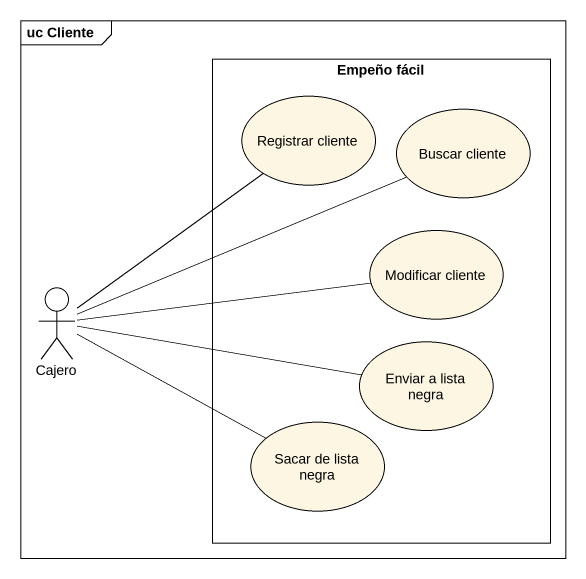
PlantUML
@startuml
mainframe uc Cliente
rectangle "Empeño fácil" as Empeño_fácil {
  usecase "Registrar cliente" as Registrar_cliente
  usecase "Buscar cliente" as Buscar_cliente
  usecase "Modificar cliente" as Modificar_cliente
  usecase "Enviar a lista negra" as Enviar_a_lista_negra
  usecase "Sacar de lista negra" as Sacar_de_lista_negra
}
actor Cajero
Cajero -up- Registrar_cliente
Cajero -right- Buscar_cliente
Cajero -right- Modificar_cliente
Cajero -right- Enviar_a_lista_negra
Cajero -right- Sacar_de_lista_negra
@enduml
